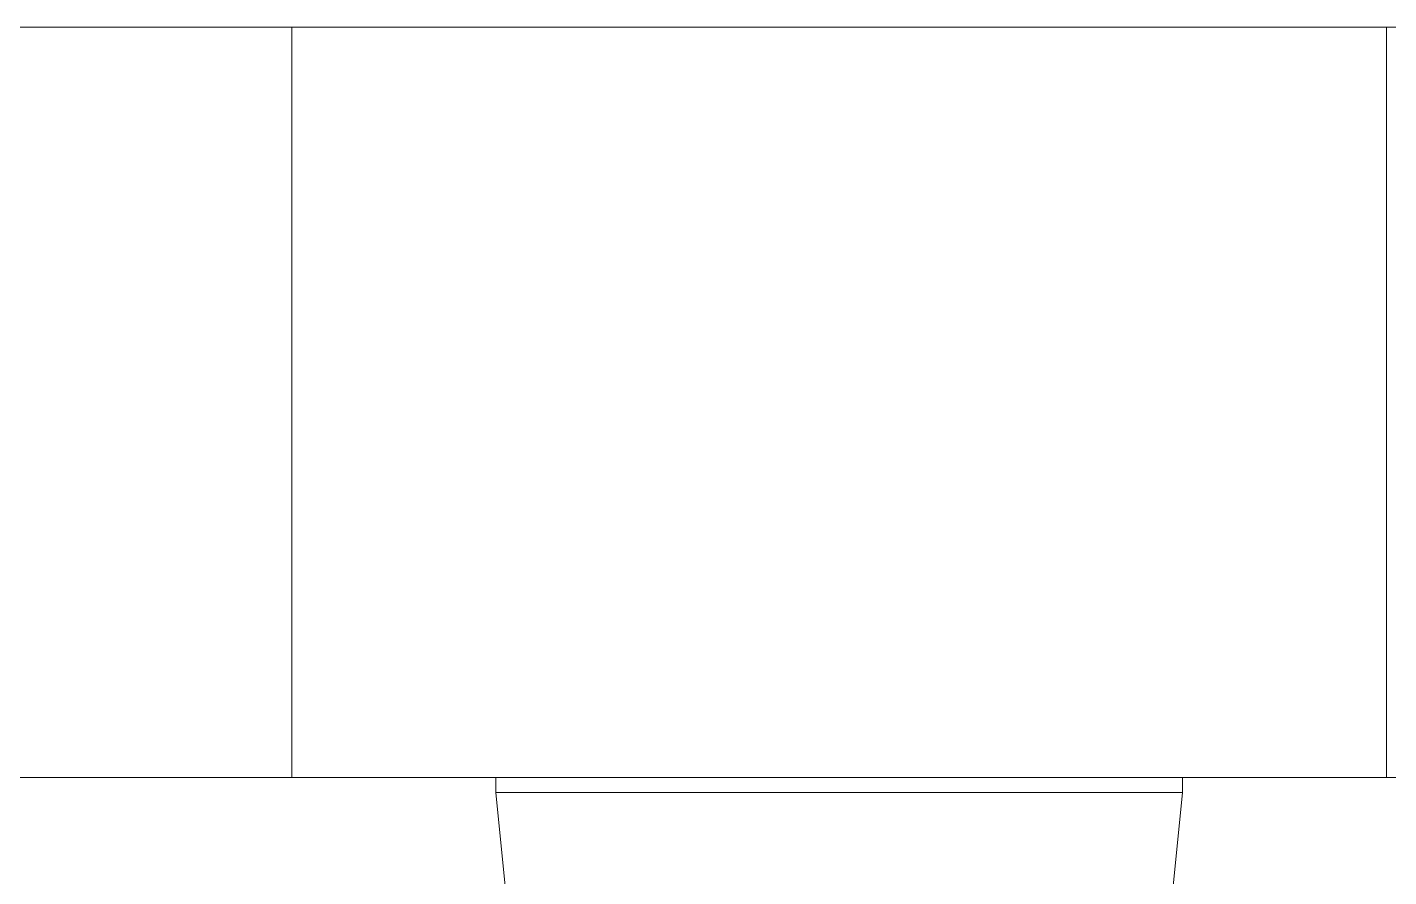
# Model space of a CAD drawing. Header units: millimetres. Extents: x -667 to -468, y -723 to -475.
# Drawn here: x -656.082 to -655.355, y -487.598 to -487.145 of the extents above; entities that cross this region are included whole.
import ezdxf

# ---------------------------------------------------------------- set-up
doc = ezdxf.new("R2010")
doc.units = ezdxf.units.MM
doc.layers.add('dinding', color=36, linetype='Continuous', lineweight=9)

msp = doc.modelspace()

# ---------------------------------------------------------------- linework, layer by layer
at = {"layer": 'dinding'}
for p, q in [((-657.85624, -487.14493), (-655.94034, -487.14493)), ((-655.94034, -487.54493), (-655.94034, -487.14493)), ((-655.94034, -487.14493), (-655.35624, -487.14493)), ((-655.35624, -487.54493), (-655.35624, -487.14493)), ((-655.35624, -487.14493), (-653.44034, -487.14493)), ((-657.85624, -487.54493), (-655.94034, -487.54493)), ((-655.35624, -487.54493), (-655.94034, -487.54493)), ((-655.83154, -487.55293), (-655.83154, -487.54493)), ((-655.46504, -487.54493), (-655.35624, -487.54493)), ((-655.46504, -487.55293), (-655.46504, -487.54493)), ((-655.35624, -487.54493), (-653.44034, -487.54493)), ((-655.83154, -487.55293), (-655.82434, -487.62493)), ((-655.83154, -487.55293), (-655.46504, -487.55293)), ((-655.46504, -487.55293), (-655.47224, -487.62493))]:
    msp.add_line(p, q, dxfattribs=at)

doc.saveas('drawing.dxf')
